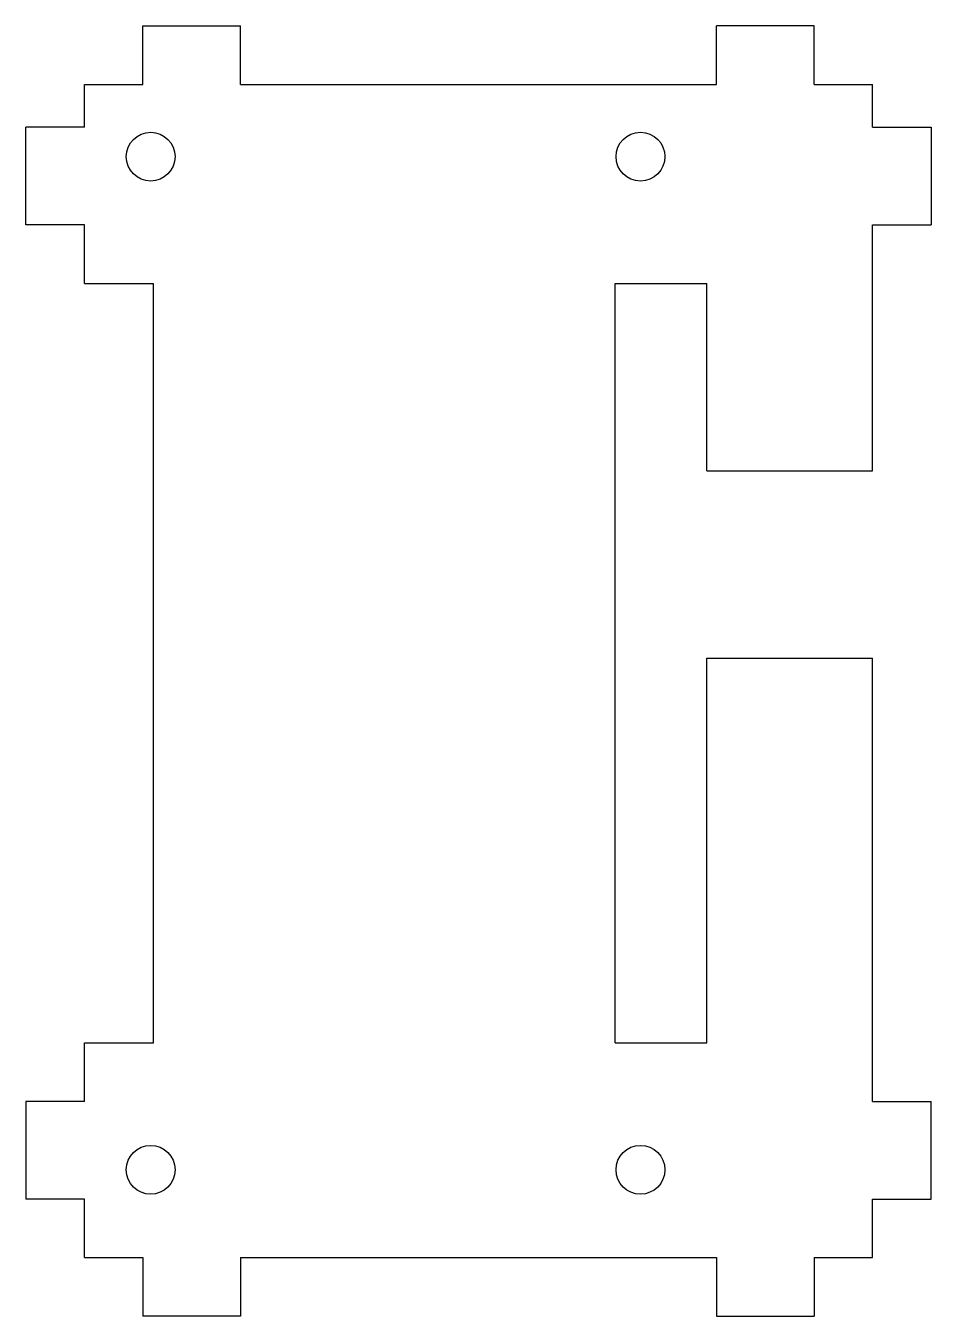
# Model space of a CAD drawing. Extents: x -18.9 to 27.4, y -33.5 to 32.6.
import ezdxf

# ---------------------------------------------------------------- set-up
doc = ezdxf.new("R2010")
doc.units = 0
doc.header["$MEASUREMENT"] = 0
doc.layers.add('VISIBLE', color=7, linetype='CONTINUOUS')

msp = doc.modelspace()

# ---------------------------------------------------------------- linework, layer by layer
at = {"layer": 'VISIBLE'}
for p, q in [((-12.95, 32.65), (-7.95, 32.65)), ((-12.95, 29.65), (-12.95, 32.65)), ((-7.95, 29.65), (-7.95, 32.65)), ((16.45, 29.65), (16.45, 32.65)), ((21.45, 32.65), (16.45, 32.65)), ((21.45, 29.65), (21.45, 32.65)), ((-15.95, 27.45), (-15.95, 29.65)), ((-15.95, 29.65), (-12.95, 29.65)), ((-7.95, 29.65), (16.45, 29.65)), ((21.45, 29.65), (24.45, 29.65)), ((24.45, 27.45), (24.45, 29.65)), ((-15.95, 27.45), (-18.95, 27.45)), ((-18.95, 22.45), (-18.95, 27.45)), ((24.45, 27.45), (27.45, 27.45)), ((27.45, 27.45), (27.45, 22.45)), ((-15.95, 22.45), (-18.95, 22.45)), ((-15.95, 19.45), (-15.95, 22.45)), ((24.45, 22.45), (27.45, 22.45)), ((24.45, 9.851), (24.45, 22.45)), ((-15.95, 19.45), (-12.41, 19.45)), ((-12.41, -19.45), (-12.41, 19.45)), ((11.25, 19.45), (15.95, 19.45)), ((11.25, -19.45), (11.25, 19.45)), ((15.95, 9.851), (15.95, 19.45)), ((15.95, 9.851), (24.45, 9.851)), ((15.95, -19.45), (15.95, 0.251)), ((15.95, 0.251), (24.45, 0.251)), ((24.45, -22.45), (24.45, 0.251)), ((-15.95, -19.45), (-12.41, -19.45)), ((-15.95, -22.45), (-15.95, -19.45)), ((11.25, -19.45), (15.95, -19.45)), ((-15.95, -22.45), (-18.95, -22.45)), ((-18.95, -22.45), (-18.95, -27.45)), ((24.45, -22.45), (27.45, -22.45)), ((27.45, -27.45), (27.45, -22.45)), ((-15.95, -27.45), (-18.95, -27.45)), ((-15.95, -30.45), (-15.95, -27.45)), ((24.45, -30.45), (24.45, -27.45)), ((24.45, -27.45), (27.45, -27.45)), ((-15.95, -30.45), (-12.95, -30.45)), ((-12.95, -30.45), (-12.95, -33.45)), ((-7.95, -30.45), (-7.95, -33.45)), ((-7.95, -30.45), (16.45, -30.45)), ((16.45, -30.45), (16.45, -33.45)), ((21.45, -30.45), (21.45, -33.45)), ((21.45, -30.45), (24.45, -30.45)), ((-7.95, -33.45), (-12.95, -33.45)), ((16.45, -33.45), (21.45, -33.45))]:
    msp.add_line(p, q, dxfattribs=at)
for centre in [(-12.55, 25.95), (12.55, 25.95), (-12.55, -25.95), (12.55, -25.95)]:
    msp.add_circle(centre, 1.25, dxfattribs=at)

doc.saveas('drawing.dxf')
